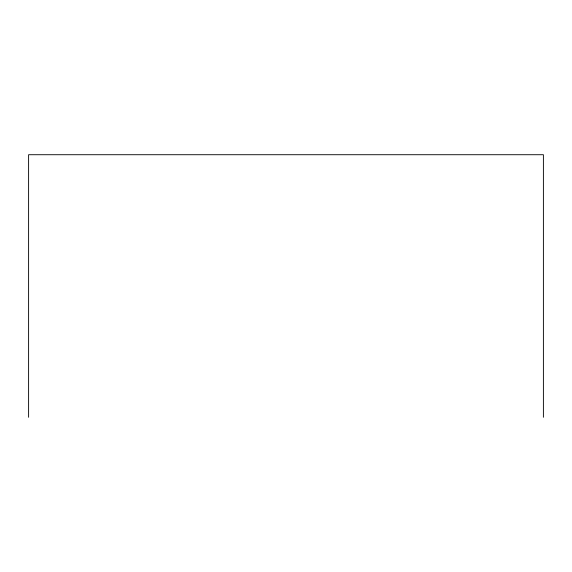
<?xml version="1.0" encoding="UTF-8"?>
<svg xmlns="http://www.w3.org/2000/svg" width="572" height="572" viewBox="0 0 572 572"><rect width="100%" height="100%" fill="white"/><g stroke="black" fill="none" stroke-linecap="round" stroke-linejoin="round"><path stroke-width="0.86" d="M543.4 417.281L543.4 154.719L28.6 154.719L28.6 417.281"/></g></svg>
